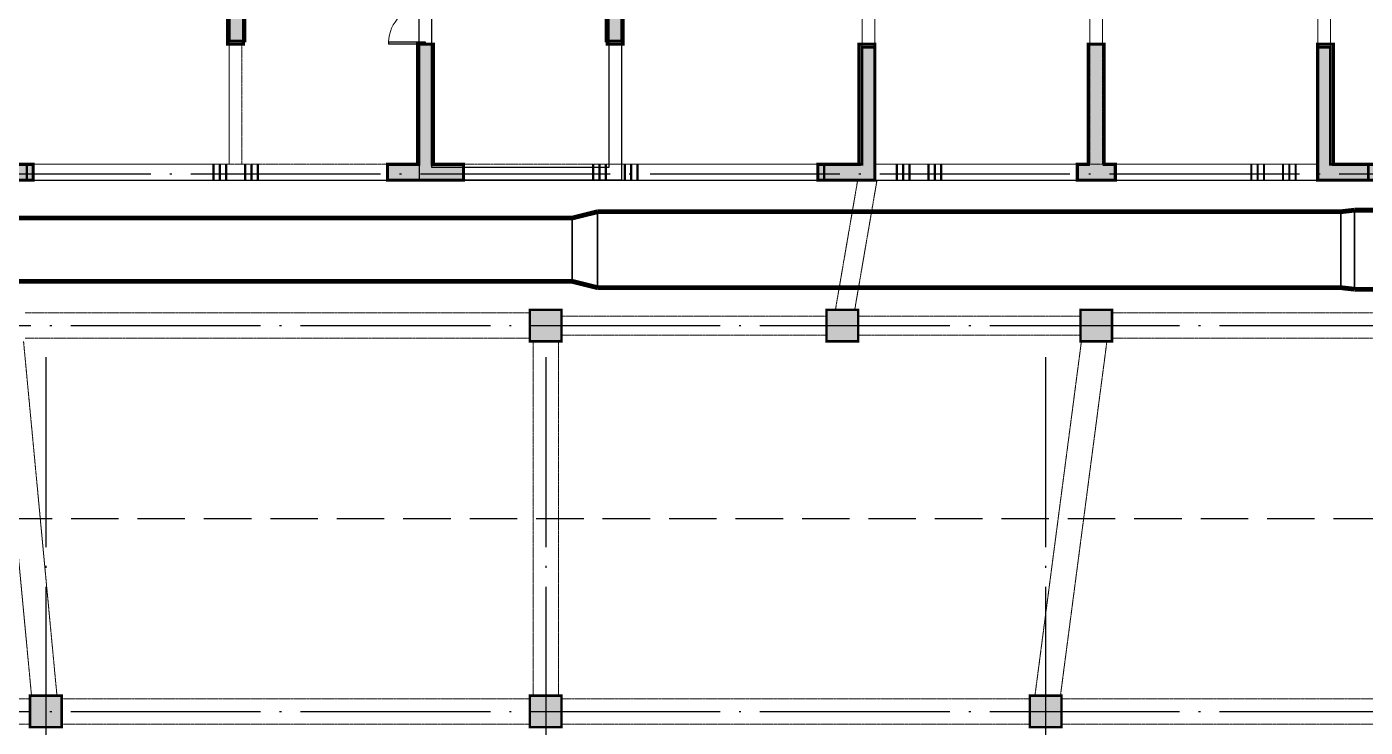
# Model space of a CAD drawing. Extents: x 290727 to 13733020, y 1731457 to 3643100.
# Drawn here: x 552612 to 573762, y 2163130 to 2174205 of the extents above; entities that cross this region are included whole.
import ezdxf

# ---------------------------------------------------------------- set-up
doc = ezdxf.new("R2010")
doc.units = 0
doc.header["$LTSCALE"] = 10
for name, pattern in [('DASH', [0.35, 0.25, -0.1]), ('DASHED', [0.75, 0.5, -0.25]), ('DOTE', [2.42, 2, -0.2, 0.02, -0.2])]:
    doc.linetypes.add(name, pattern=pattern)
doc.layers.get('0').update_dxf_attribs({"linetype": 'CONTINUOUS'})
for name, color, linetype in [('-A-车行道路', 8, 'CONTINUOUS'), ('BEAM_CON', 4, 'CONTINUOUS'), ('BEAM_DASH', 144, 'DASHED'), ('BEAM_SE', 144, 'DASHED'), ('COLU', 2, 'CONTINUOUS'), ('COLUMN', 9, 'CONTINUOUS'), ('DOTE', 8, 'DOTE'), ('DUCT-排烟管', 2, 'CONTINUOUS'), ('DUCT-排烟管端线', 4, 'CONTINUOUS'), ('pl', 7, 'CONTINUOUS'), ('PUB_HATCH', 8, 'CONTINUOUS'), ('WALL', 255, 'CONTINUOUS'), ('WINDOW', 4, 'CONTINUOUS'), ('作业图', 4, 'CONTINUOUS'), ('文字', 4, 'CONTINUOUS')]:
    doc.layers.add(name, color=color, linetype=linetype)
doc.layers.add('S_ConcWall', color=8, linetype='CONTINUOUS', lineweight=35)
doc.layers.add('S_SubBeamHoop', color=1, linetype='CONTINUOUS', lineweight=40)
doc.layers.get('0').off()

# ---------------------------------------------------------------- blocks, each defined once
blk = doc.blocks.new('A$C55C93FC2')
at = {"layer": 'DOTE', "linetype": 'DOTE', "ltscale": 150}
for p, q in [((10299.5, 43042.4), (252290.8, 43042.4)), ((67984.1, 42542.4), (67984.1, 12200)), ((75884.1, 42542.4), (75884.1, 12200)), ((83784.1, 42542.4), (83784.1, 12200)), ((10299.5, 36942.4), (252290.8, 36942.4))]:
    blk.add_line(p, q, dxfattribs=at)
blk = doc.blocks.new('A$C682E2834')
h = blk.add_hatch(color=0)
h.dxf.hatch_style = 1
h.paths.add_polyline_path([(30400, 7900), (30600, 7900), (30600, 7500), (30800, 7500), (30800, 7900), (33000, 7899), (33000, 7500), (33200, 7500), (33200, 7900), (33200, 7900), (33200, 8099), (30600, 8100), (30400, 8100)])
edge = h.paths.add_edge_path(flags=16)
edge.add_line((11800, 7900), (11800, 7500))
h.paths.add_polyline_path([(9600, 7900), (11800, 7900)], flags=17)
h.paths.add_polyline_path([(21425, 250), (21600, 250), (21600, 0), (21175, 0), (21000, 0), (21000, 250), (21175, 250), (21175, 2150), (21425, 2150)])
h.paths.add_polyline_path([(42350, 2149), (42600, 2149), (42600, 0), (42200, 0), (42200, 250), (42350, 250)])
h.paths.add_polyline_path([(42600, 3549), (42350, 3549), (42350, 5450), (42200, 5450), (42200, 5700), (42600, 5700)])
h.paths.add_polyline_path([(40700, 10549), (40700, 10799), (41300, 10799), (41300, 8649), (41050, 8649), (41050, 10549)])
h.paths.add_polyline_path([(39150, 5450), (39150, 5700), (41050, 5700), (41050, 6099), (41300, 6099), (41300, 5450)])
h.paths.add_polyline_path([(35100, 12949), (35100, 13199), (35400, 13199), (35400, 10799), (35800, 10799), (35800, 10549), (35150, 10549), (35150, 12949)])
h.paths.add_polyline_path([(28700, 13200), (28700, 12950), (28650, 12950), (28650, 10550), (28000, 10550), (28000, 10800), (28400, 10800), (28400, 13200)])
h.paths.add_polyline_path([(22750, 8650), (22500, 8650), (22500, 10800), (23100, 10800), (23100, 10550), (22750, 10550)])
h.paths.add_polyline_path([(24650, 5700), (24650, 5450), (22500, 5450), (22500, 6050), (22750, 6050), (22750, 5700)])
h.paths.add_polyline_path([(25700, 250), (25700, 0), (24800, 0), (24800, 2150), (25050, 2150), (25050, 250)])
h.paths.add_polyline_path([(32024, 0), (31300, 0), (31300, 250), (31774, 250), (31775, 2150), (32025, 2150), (32024, 250), (32500, 250), (32500, 0)])
h.paths.add_polyline_path([(29000, 5700), (29000, 5500), (28400, 5500), (28400, 7250), (28600, 7250), (28600, 5700)])
h.paths.add_polyline_path([(34800, 5500), (34800, 5700), (35200, 5700), (35200, 7249), (35400, 7249), (35400, 5500)])
h.paths.add_polyline_path([(30000, 12950), (30000, 13200), (30600, 13200), (30600, 9400), (30400, 9400), (30400, 12950)])
h.paths.add_polyline_path([(33200, 9399), (33400, 9399), (33400, 12949), (33800, 12949), (33800, 13199), (33200, 13199)])
h.paths.add_polyline_path([(38100, 0), (38100, 250), (38750, 250), (38750, 2149), (39000, 2149), (39000, 0)])
h.paths.add_polyline_path([(35025, 2149), (34775, 2149), (34775, 4199), (35025, 4199)])
h.paths.add_polyline_path([(29025, 2150), (28775, 2150), (28775, 4200), (29025, 4200)])
h.paths.add_polyline_path([(1900, 10800), (1900, 10550), (1550, 10550), (1550, 8650), (1300, 8650), (1300, 10800)])
h.paths.add_polyline_path([(3450, 5700), (3450, 5450), (1300, 5450), (1300, 6100), (1550, 6100), (1550, 5700)])
h.paths.add_polyline_path([(20100, 8650), (19850, 8650), (19850, 10550), (19500, 10550), (19500, 10800), (20100, 10800)])
h.paths.add_polyline_path([(13900, 12950), (13900, 13200), (14200, 13200), (14200, 10800), (14600, 10800), (14600, 10550), (13950, 10550), (13950, 12950)])
h.paths.add_polyline_path([(7500, 13200), (7500, 12950), (7450, 12950), (7450, 10550), (6800, 10550), (6800, 10800), (7200, 10800), (7200, 13200)])
h.paths.add_polyline_path([(17950, 5450), (17950, 5700), (19850, 5700), (19850, 6050), (20100, 6050), (20100, 5450)])
h.paths.add_polyline_path([(16900, 0), (16900, 250), (17550, 250), (17550, 2150), (17800, 2150), (17800, 0)])
h.paths.add_polyline_path([(10575, 0), (10100, 0), (10100, 250), (10575, 250), (10575, 2150), (10825, 2150), (10825, 250), (11300, 250), (11300, 0)])
h.paths.add_polyline_path([(400, 5700), (400, 5450), (250, 5450), (250, 3550), (0, 3550), (0, 5700)])
h.paths.add_polyline_path([(400, 250), (400, 0), (0, 0), (0, 2150), (250, 2150), (250, 250)])
h.paths.add_polyline_path([(13600, 5500), (13600, 5700), (14000, 5700), (14000, 7250), (14200, 7250), (14200, 5500)])
h.paths.add_polyline_path([(7800, 5700), (7800, 5500), (7200, 5500), (7200, 7250), (7400, 7250), (7400, 5700)])
h.paths.add_polyline_path([(12600, 13200), (12600, 12950), (12200, 12950), (12200, 9400), (12000, 9400), (12000, 13200)])
h.paths.add_polyline_path([(9200, 9400), (9200, 12950), (8800, 12950), (8800, 13200), (9400, 13200), (9400, 9400)])
h.paths.add_polyline_path([(4500, 250), (4500, 0), (3600, 0), (3600, 2150), (3850, 2150), (3850, 250)])
h.paths.add_polyline_path([(7825, 2150), (7575, 2150), (7575, 4200), (7825, 4200)])
h.paths.add_polyline_path([(13825, 2150), (13575, 2150), (13575, 4200), (13825, 4200)])
edge = h.paths.add_edge_path()
edge.add_line((12000, 8100), (12200, 8100))
edge.add_line((12200, 8100), (12200, 7900))
edge.add_line((12200, 7900), (12000, 7900))
edge.add_line((9400, 8100), (9200, 8100))
edge.add_line((9200, 8100), (9200, 7900))
edge.add_line((9200, 7900), (9400, 7900))
edge.add_line((9400, 7900), (9400, 7500))
edge.add_line((9400, 7500), (9600, 7500))
edge.add_line((9600, 7500), (9600, 7900))
edge.add_line((12000, 8100), (9400, 8100))
edge.add_line((11800, 7500), (12000, 7500))
edge.add_line((12000, 7500), (12000, 7900))
at = {"layer": 'S_ConcWall', "color": 0, "lineweight": 35, "ltscale": 1}
for p, q in [((7575, 2150), (7575, 4200)), ((7825, 4200), (7825, 2150)), ((13575, 2150), (13575, 4200)), ((13825, 4200), (13825, 2150)), ((7825, 2150), (7575, 2150)), ((10575, 250), (10575, 2150)), ((10575, 2150), (10825, 2150)), ((10825, 2150), (10825, 250)), ((13825, 2150), (13575, 2150)), ((17550, 250), (17550, 2150)), ((17550, 2150), (17800, 2150)), ((17800, 2150), (17800, 0)), ((21175, 250), (21175, 2150)), ((21175, 2150), (21425, 2150)), ((21425, 2150), (21425, 250)), ((24800, 0), (24800, 2150)), ((24800, 2150), (25050, 2150)), ((25050, 2150), (25050, 250)), ((3850, 250), (4500, 250)), ((4500, 250), (4500, 0)), ((10100, 0), (10100, 250)), ((10100, 250), (10575, 250)), ((10825, 250), (11300, 250)), ((11300, 250), (11300, 0)), ((16900, 250), (17550, 250)), ((16900, 0), (16900, 250)), ((21000, 0), (21000, 250)), ((21000, 250), (21175, 250)), ((21425, 250), (21600, 250)), ((21600, 250), (21600, 0)), ((25050, 250), (25700, 250)), ((4500, 0), (3600, 0)), ((10575, 0), (10100, 0)), ((11300, 0), (10575, 0)), ((17800, 0), (16900, 0)), ((21175, 0), (21000, 0)), ((21600, 0), (21175, 0)), ((25700, 0), (24800, 0))]:
    blk.add_line(p, q, dxfattribs=at)
blk = doc.blocks.new('_FZH')
blk.add_lwpolyline([(-0.5, -0.5), (0.5, -0.5), (0.5, 0.5), (-0.5, 0.5)], close=True)
at = {"layer": 'PUB_HATCH'}
blk.add_solid([(-0.5, -0.5), (0.5, -0.5), (-0.5, 0.5), (0.5, 0.5)], dxfattribs=at)
blk = doc.blocks.new('$DorLib2D$00000002')
for p, q in [((-0.5, 0), (-0.5, 0.4875)), ((-0.475, 0.4875), (-0.5, 0.4875)), ((-0.475, 0), (-0.475, 0.4875)), ((0.475, 0), (0.475, 0.4875)), ((0.475, 0.4875), (0.5, 0.4875)), ((0.5, 0), (0.5, 0.4875)), ((-0.5, 0), (-0.475, 0)), ((0.5, 0), (0.475, 0))]:
    blk.add_line(p, q)
at = {"lineweight": 13}
for centre, start, end in [((-0.4875, 0), 0, 88.53072), ((0.4875, 0), 91.46928, 180)]:
    blk.add_arc(centre, 0.4875, start, end, dxfattribs=at)
blk = doc.blocks.new('车库建筑作业图')
at = {"layer": '-A-车行道路', "linetype": 'DASH', "ltscale": 300}
blk.add_lwpolyline([(531262, 2166430), (694487, 2166430)], dxfattribs=at)
at = {"layer": 'DOTE', "ltscale": 150}
blk.add_line((544312, 2171880), (593600, 2171880), dxfattribs=at)
at = {"layer": 'WALL', "linetype": 'Continuous'}
for p, q in [((561812, 2177280), (561812, 2171980)), ((562012, 2177280), (562012, 2171780)), ((559012, 2173930), (558812, 2173930)), ((558812, 2173930), (558812, 2171780)), ((559012, 2171980), (559012, 2173930)), ((561812, 2171980), (559012, 2171980)), ((562012, 2171780), (558812, 2171780))]:
    blk.add_line(p, q, dxfattribs=at)
at = {"layer": 'WINDOW', "linetype": 'Continuous'}
for p, q in [((558812, 2173930), (558812, 2175130)), ((559012, 2173930), (559012, 2175130))]:
    blk.add_line(p, q, dxfattribs=at)
at = {"color": 8}
blk.add_blockref('A$C682E2834', (548212, 2171780), dxfattribs=at)
at = {"layer": 'COLUMN', "linetype": 'Continuous', "xscale": 500, "yscale": 500, "zscale": 500, "rotation": 270}
for p in [(560812, 2169480), (565501, 2169480), (569512, 2169480), (552912, 2163380), (560812, 2163380), (568712, 2163380)]:
    blk.add_blockref('_FZH', p, dxfattribs=at)
at = {"layer": 'WINDOW', "linetype": 'Continuous', "xscale": -1200, "yscale": 1200, "zscale": -1200, "rotation": 90}
blk.add_blockref('$DorLib2D$00000002', (558912, 2174530), dxfattribs=at)
at = {"layer": '文字', "linetype": 'Continuous'}
blk.add_blockref('A$C55C93FC2', (484928, 2126437), dxfattribs=at)
blk = doc.blocks.new('9-l')
at = {"layer": 'BEAM_CON', "color": 0, "lineweight": 18, "ltscale": 1}
for p, q in [((808219, -912768), (813819, -912768)), ((815019, -912768), (820619, -912768)), ((821519, -912768), (824719, -912768)), ((825319, -912768), (828518, -912768))]:
    blk.add_line(p, q, dxfattribs=at)
at = {"layer": 'BEAM_SE', "color": 0, "lineweight": 18, "ltscale": 1}
for p, q in [((814319, -910618), (814319, -907268)), ((814519, -910618), (814519, -907268)), ((821319, -910618), (821319, -907268)), ((821519, -910618), (821519, -907268)), ((824919, -910618), (824919, -907318)), ((825119, -910618), (825119, -907318)), ((828518, -910618), (828519, -907268)), ((828718, -910618), (828719, -907268)), ((811319, -912518), (811319, -910618)), ((811519, -912518), (811519, -910618)), ((817318, -912518), (817318, -910618)), ((817518, -912518), (817518, -910618)), ((808219, -912518), (813819, -912518)), ((815019, -912518), (820619, -912518)), ((821519, -912518), (824719, -912518)), ((825319, -912518), (828518, -912518))]:
    blk.add_line(p, q, dxfattribs=at)
at = {"layer": 'S_ConcWall', "color": 0, "lineweight": 35, "ltscale": 1, "const_width": 50}
for points in [[(811294, -910618), (811294, -908568), (811544, -908568), (811544, -910618)], [(817293, -910618), (817293, -908568), (817543, -908568), (817543, -910618)], [(808219, -912768), (807319, -912768), (807319, -910618), (807569, -910618), (807569, -912518), (808219, -912518)], [(813819, -912768), (813819, -912518), (814294, -912518), (814294, -910618), (814544, -910618), (814544, -912518), (815019, -912518), (815019, -912768), (814294, -912768)], [(820619, -912518), (821269, -912518), (821269, -910618), (821519, -910618), (821519, -912768), (820619, -912768)], [(825319, -912518), (825319, -912768), (824894, -912768), (824719, -912768), (824719, -912518), (824894, -912518), (824894, -910618), (825144, -910618), (825144, -912518)], [(829418, -912768), (828518, -912768), (828518, -910618), (828768, -910618), (828768, -912518), (829418, -912518)]]:
    blk.add_lwpolyline(points, close=True, dxfattribs=at)
at = {"layer": 'S_SubBeamHoop', "color": 0, "linetype": 'Continuous', "ltscale": 1, "const_width": 35}
for points in [[(811069, -912518), (811069, -912768)], [(811169, -912518), (811169, -912768)], [(811269, -912518), (811269, -912768)], [(811569, -912518), (811569, -912768)], [(811669, -912518), (811669, -912768)], [(811769, -912518), (811769, -912768)], [(817069, -912518), (817069, -912768)], [(817169, -912518), (817169, -912768)], [(817269, -912518), (817269, -912768)], [(817569, -912518), (817569, -912768)], [(817669, -912518), (817669, -912768)], [(817769, -912518), (817769, -912768)], [(821869, -912518), (821869, -912768)], [(821969, -912518), (821969, -912768)], [(822069, -912518), (822069, -912768)], [(822369, -912518), (822369, -912768)], [(822469, -912518), (822469, -912768)], [(822569, -912518), (822569, -912768)], [(827469, -912518), (827469, -912768)], [(827569, -912518), (827569, -912768)], [(827669, -912518), (827669, -912768)], [(827969, -912518), (827969, -912768)], [(828069, -912518), (828069, -912768)], [(828169, -912518), (828169, -912768)]]:
    blk.add_lwpolyline(points, dxfattribs=at)
blk = doc.blocks.new('A$C7FBF512A')
at = {"layer": 'DUCT-排烟管', "color": 0, "linetype": 'Continuous', "const_width": 75}
for points in [[(56055, -95149), (55655, -95249)], [(67800, -95149), (56055, -95149)], [(68020, -95124), (67800, -95149)], [(77464, -95124), (68020, -95124)], [(55655, -95249), (40568, -95249)], [(40568, -96249), (55655, -96249)], [(56055, -96349), (55655, -96249)], [(56055, -96349), (67800, -96349)], [(68020, -96374), (67800, -96349)], [(68020, -96374), (77464, -96374)]]:
    blk.add_lwpolyline(points, dxfattribs=at)
at = {"layer": 'DUCT-排烟管端线', "color": 0, "linetype": 'Continuous'}
for p, q in [((56055, -95149), (56055, -96349)), ((56055, -96349), (56055, -95149)), ((67800, -96349), (67800, -95149)), ((67800, -95149), (67800, -96349)), ((68020, -95124), (68020, -96374)), ((68020, -96374), (68020, -95124)), ((55655, -96249), (55655, -95249)), ((55655, -95249), (55655, -96249))]:
    blk.add_line(p, q, dxfattribs=at)
blk = doc.blocks.new('梁图-10.22')
at = {"color": 0}
blk.add_lwpolyline([(-1562524, 216008), (-1519924, 216006), (-1519924, 221708), (-1521224, 221708), (-1521224, 226807), (-1527124, 226807), (-1527124, 229207), (-1534123, 229208), (-1534124, 226808), (-1548324, 226808), (-1548324, 229208), (-1555324, 229208), (-1555324, 226808), (-1561224, 226808), (-1561224, 221710), (-1562524, 221710), (-1562524, 216010)], dxfattribs=at)
at = {"layer": 'BEAM_DASH', "color": 0, "lineweight": 18}
for p, q in [((-1551924, 221508), (-1551924, 218158)), ((-1551724, 218158), (-1551724, 221508)), ((-1544924, 221458), (-1544924, 218108)), ((-1544724, 218108), (-1544724, 221458)), ((-1541324, 221458), (-1541324, 216258)), ((-1541124, 216258), (-1541124, 221458)), ((-1537724, 221458), (-1537725, 218108)), ((-1537525, 218108), (-1537524, 221458)), ((-1554924, 218208), (-1554924, 216258)), ((-1554724, 216258), (-1554724, 218208)), ((-1548924, 218208), (-1548924, 216258)), ((-1548724, 216258), (-1548724, 218208)), ((-1554924, 216258), (-1558124, 216258)), ((-1552424, 216258), (-1554724, 216258)), ((-1548924, 216258), (-1551224, 216258)), ((-1545524, 216258), (-1548724, 216258)), ((-1541225, 216258), (-1544724, 216258)), ((-1537725, 216258), (-1541224, 216258)), ((-1558124, 216008), (-1554824, 216008)), ((-1554824, 216008), (-1552424, 216008)), ((-1551224, 216008), (-1548824, 216008)), ((-1548824, 216008), (-1545524, 216008)), ((-1544994, 216008), (-1545346, 213958)), ((-1545041, 213958), (-1544689, 216008)), ((-1544689, 216008), (-1541224, 216008)), ((-1541224, 216008), (-1537725, 216008)), ((-1550174, 213908), (-1558149, 213908)), ((-1545486, 213858), (-1549674, 213858)), ((-1541474, 213858), (-1544986, 213858)), ((-1533874, 213908), (-1540974, 213908)), ((-1558577, 213458), (-1558049, 207858)), ((-1557647, 207858), (-1558175, 213458)), ((-1558149, 213508), (-1550174, 213508)), ((-1550124, 213458), (-1550124, 207858)), ((-1549724, 207858), (-1549724, 213458)), ((-1549674, 213558), (-1545486, 213558)), ((-1544986, 213558), (-1541474, 213558)), ((-1541459, 213458), (-1542193, 207858)), ((-1541790, 207858), (-1541056, 213458)), ((-1540974, 213508), (-1533874, 213508)), ((-1558074, 207808), (-1565474, 207808)), ((-1550174, 207808), (-1557574, 207808)), ((-1542274, 207808), (-1549674, 207808)), ((-1534374, 207808), (-1541774, 207808)), ((-1565474, 207408), (-1558074, 207408)), ((-1557574, 207408), (-1550174, 207408)), ((-1549674, 207408), (-1542274, 207408)), ((-1541774, 207408), (-1534374, 207408))]:
    blk.add_line(p, q, dxfattribs=at)
at = {"layer": 'COLU', "color": 0, "const_width": 40}
for points in [[(-1549674, 213958), (-1550174, 213958), (-1550174, 213458), (-1549674, 213458)], [(-1544986, 213958), (-1545486, 213958), (-1545486, 213458), (-1544986, 213458)], [(-1540974, 213958), (-1541474, 213958), (-1541474, 213458), (-1540974, 213458)], [(-1557574, 207858), (-1558074, 207858), (-1558074, 207358), (-1557574, 207358)], [(-1549674, 207858), (-1550174, 207858), (-1550174, 207358), (-1549674, 207358)], [(-1541774, 207858), (-1542274, 207858), (-1542274, 207358), (-1541774, 207358)]]:
    blk.add_lwpolyline(points, close=True, dxfattribs=at)
at = {"layer": 'WALL', "color": 0, "const_width": 40}
for points in [[(-1554674, 218208), (-1554674, 220233), (-1554924, 220233), (-1554924, 218208)], [(-1548724, 218208), (-1548724, 220233), (-1548974, 220233), (-1548974, 218208)], [(-1558724, 216258), (-1558724, 218158), (-1558924, 218158), (-1558924, 216008), (-1558124, 216008), (-1558124, 216258)], [(-1551724, 216258), (-1551724, 218158), (-1551924, 218158), (-1551924, 216258), (-1552424, 216258), (-1552424, 216008), (-1551224, 216008), (-1551224, 216258)], [(-1544724, 216008), (-1544724, 218108), (-1544924, 218108), (-1544924, 216258), (-1545524, 216258), (-1545524, 216008)], [(-1537525, 216258), (-1537525, 218108), (-1537725, 218108), (-1537725, 216008), (-1536925, 216008), (-1536925, 216258)]]:
    blk.add_lwpolyline(points, close=True, dxfattribs=at)

msp = doc.modelspace()

# ---------------------------------------------------------------- block references
at = {"layer": 'pl', "color": 8, "linetype": 'ByBlock'}
msp.add_blockref('9-l', (-255507, 3084548, 0), dxfattribs=at)
at = {"layer": '作业图', "color": 8, "linetype": 'ByBlock', "extrusion": (8.37508e-20, 6.90696e-07, 1)}
msp.add_blockref('梁图-10.22', (2110736, 1955772, 0), dxfattribs=at)
at = {"layer": '作业图', "linetype": 'Continuous'}
msp.add_blockref('车库建筑作业图', (0, 0), dxfattribs=at)
at = {"layer": '文字', "color": 8}
msp.add_blockref('A$C7FBF512A', (505574, 2266429), dxfattribs=at)

doc.saveas('drawing.dxf')
